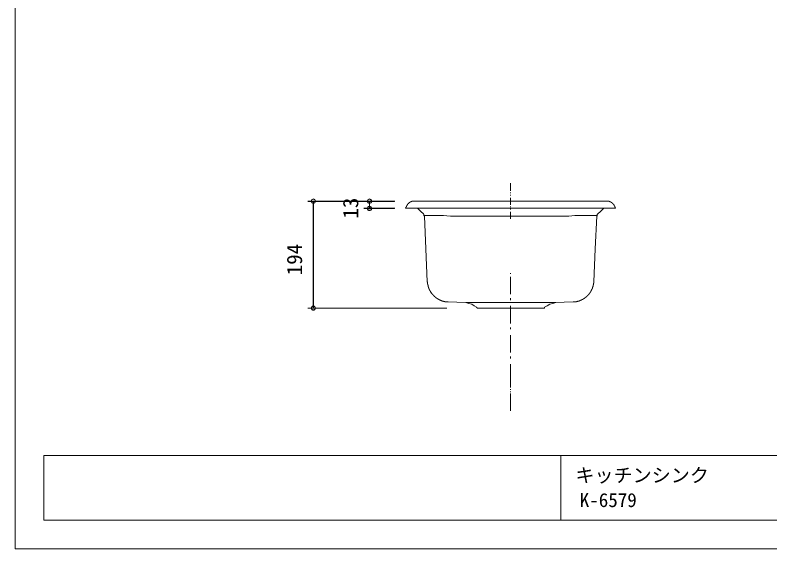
# Model space of a CAD drawing. Units: millimetres, scale not verified. Extents: x -1392 to 1350, y -947 to 991.
# Drawn here: x -1392 to -21, y -947 to 22 of the extents above; entities that cross this region are included whole.
import ezdxf
from ezdxf.enums import TextEntityAlignment as Align

# ---------------------------------------------------------------- set-up
doc = ezdxf.new("R2010")
doc.units = ezdxf.units.MM
doc.header["$LTSCALE"] = 10
for name, color, linetype, lineweight in [('0-1_レイヤー_1', 7, 'Continuous', 18), ('0-7', 7, 'Continuous', 5), ('F-0', 7, 'Continuous', 5)]:
    doc.layers.add(name, color=color, linetype=linetype, lineweight=lineweight)
doc.styles.add('ＭＳ ゴシック', font='')
doc.styles.get('ＭＳ ゴシック').set_extended_font_data('MS Gothic')

msp = doc.modelspace()

# ---------------------------------------------------------------- linework, layer by layer
at = {"layer": '0-1_レイヤー_1'}
for points in [[(-491.7, -284.38), (-491.7, -283.95), (-491.7, -283.53)], [(-491.7, -297.5), (-491.7, -291.15), (-491.7, -284.8)], [(-491.7, -301.73), (-491.7, -301.1), (-491.7, -300.46)], [(-491.7, -305.97), (-491.7, -305.33), (-491.7, -304.69)], [(-491.7, -322.9), (-491.7, -316.55), (-491.7, -310.2)], [(-681.57, -327.13), (-681.78, -327.13), (-681.78, -327.34), (-681.78, -327.55), (-681.78, -327.76), (-681.78, -327.98), (-681.78, -328.19), (-681.78, -328.4), (-681.99, -328.4), (-682.2, -328.4), (-682.2, -328.61), (-682.2, -328.82)], [(-301.2, -328.82), (-491.7, -328.82), (-682.2, -328.82)], [(-678.39, -321.2), (-678.39, -321.42), (-678.39, -321.63), (-678.6, -321.63), (-678.81, -321.63), (-678.81, -321.84), (-678.81, -322.05), (-678.81, -322.26), (-678.81, -322.47), (-679.03, -322.47), (-679.24, -322.47), (-679.24, -322.68), (-679.24, -322.9), (-679.45, -322.9), (-679.66, -322.9), (-679.66, -323.11), (-679.66, -323.32), (-679.66, -323.53), (-679.66, -323.75), (-679.87, -323.75), (-680.08, -323.75), (-680.08, -323.96), (-680.08, -324.17), (-680.3, -324.38), (-680.51, -324.59), (-680.51, -324.8), (-680.51, -325.01), (-680.72, -325.23), (-680.93, -325.44), (-680.93, -325.65), (-680.93, -325.86), (-680.93, -326.07), (-680.93, -326.28), (-681.14, -326.28), (-681.35, -326.28), (-681.35, -326.5), (-681.35, -326.71), (-681.35, -326.92), (-681.35, -327.13), (-681.57, -327.13)], [(-673.73, -317.61), (-673.73, -317.82), (-673.95, -317.82), (-674.16, -317.82), (-674.37, -317.82), (-674.58, -317.82), (-674.58, -318.03), (-674.58, -318.24), (-674.79, -318.24), (-675, -318.24), (-675, -318.45), (-675, -318.66), (-675.22, -318.66), (-675.43, -318.66), (-675.64, -318.66), (-675.85, -318.66), (-675.85, -318.87), (-675.85, -319.09), (-676.06, -319.09), (-676.27, -319.09), (-676.27, -319.3), (-676.27, -319.51), (-676.49, -319.51), (-676.7, -319.51), (-676.7, -319.72), (-676.7, -319.94), (-676.91, -319.94), (-677.12, -319.94), (-677.12, -320.15), (-677.12, -320.36), (-677.33, -320.36), (-677.55, -320.36), (-677.55, -320.57), (-677.55, -320.78), (-677.76, -320.78), (-677.97, -320.78), (-677.97, -320.99), (-677.97, -321.2), (-678.18, -321.2), (-678.39, -321.2)], [(-667.38, -315.7), (-667.6, -315.7), (-667.81, -315.7), (-668.02, -315.7), (-668.23, -315.7), (-668.44, -315.7), (-668.66, -315.7), (-668.66, -315.91), (-668.66, -316.13), (-668.87, -316.13), (-669.08, -316.13), (-669.29, -316.13), (-669.5, -316.13), (-669.71, -316.13), (-669.92, -316.13), (-670.14, -316.13), (-670.35, -316.13), (-670.56, -316.13), (-670.77, -316.13), (-670.77, -316.34), (-670.77, -316.55), (-670.98, -316.55), (-671.19, -316.55), (-671.41, -316.55), (-671.62, -316.55), (-671.83, -316.55), (-672.04, -316.55), (-672.04, -316.76), (-672.04, -316.97), (-672.25, -316.97), (-672.46, -316.97), (-672.68, -316.97), (-672.89, -316.97), (-672.89, -317.18), (-672.89, -317.39), (-673.1, -317.39), (-673.31, -317.39), (-673.52, -317.39), (-673.73, -317.39), (-673.73, -317.61)], [(-667.38, -315.7), (-491.49, -315.7), (-315.59, -315.7)], [(-659.77, -330.1), (-660.82, -329.46), (-661.88, -328.82), (-662.94, -328.82), (-664, -328.82)], [(-491.7, -327.13), (-491.7, -326.5), (-491.7, -325.86)], [(-335.07, -343.22), (-334.64, -342.58), (-334.22, -341.95), (-334.22, -340.89), (-334.22, -339.83), (-333.59, -339.41), (-332.95, -338.98), (-328.08, -334.54), (-323.21, -330.1), (-322.16, -329.46), (-321.1, -328.82), (-320.04, -328.82), (-318.98, -328.82)], [(-315.59, -315.7), (-315.38, -315.7), (-315.17, -315.7), (-314.96, -315.7), (-314.75, -315.7), (-314.54, -315.91), (-314.32, -316.13), (-314.11, -316.13), (-313.9, -316.13), (-313.69, -316.13), (-313.48, -316.13), (-313.27, -316.13), (-313.05, -316.13), (-312.84, -316.13), (-312.63, -316.13), (-312.42, -316.34), (-312.21, -316.55), (-312, -316.55), (-311.78, -316.55), (-311.57, -316.55), (-311.36, -316.55), (-311.36, -316.76), (-311.36, -316.97), (-311.15, -316.97), (-310.94, -316.97), (-310.73, -316.97), (-310.52, -316.97), (-310.3, -316.97), (-310.09, -316.97), (-310.09, -317.18), (-310.09, -317.39), (-309.88, -317.39), (-309.67, -317.39), (-309.46, -317.61), (-309.24, -317.82), (-309.03, -317.82), (-308.82, -317.82), (-308.82, -318.03), (-308.82, -318.24), (-308.61, -318.24)], [(-308.61, -318.24), (-308.4, -318.24), (-308.19, -318.24), (-307.97, -318.24), (-307.97, -318.45), (-307.97, -318.66), (-307.76, -318.66), (-307.55, -318.66), (-307.55, -318.87), (-307.55, -319.09), (-307.34, -319.09), (-307.13, -319.09), (-307.13, -319.3), (-307.13, -319.51), (-306.92, -319.51), (-306.7, -319.51), (-306.49, -319.72), (-306.28, -319.94), (-306.07, -320.15), (-305.86, -320.36), (-305.86, -320.57), (-305.86, -320.78), (-305.65, -320.78), (-305.43, -320.78), (-305.43, -320.99), (-305.43, -321.2), (-305.22, -321.2), (-305.01, -321.2), (-305.01, -321.42), (-305.01, -321.63), (-304.8, -321.63), (-304.59, -321.63), (-304.59, -321.84), (-304.59, -322.05), (-304.38, -322.05), (-304.16, -322.05), (-304.16, -322.26), (-304.16, -322.47), (-303.95, -322.68), (-303.74, -322.9)], [(-303.74, -322.9), (-303.74, -323.11), (-303.74, -323.32), (-303.53, -323.32), (-303.32, -323.32), (-303.32, -323.53), (-303.32, -323.75), (-303.32, -323.96), (-303.32, -324.17), (-303.11, -324.17), (-302.89, -324.17), (-302.89, -324.38), (-302.89, -324.59), (-302.68, -324.8), (-302.47, -325.01), (-302.47, -325.23), (-302.47, -325.44), (-302.47, -325.65), (-302.47, -325.86), (-302.26, -325.86), (-302.05, -325.86), (-302.05, -326.07), (-302.05, -326.28), (-302.05, -326.5), (-302.05, -326.71), (-301.84, -326.71), (-301.63, -326.71), (-301.63, -326.92), (-301.63, -327.13), (-301.63, -327.34), (-301.63, -327.55), (-301.63, -327.76), (-301.63, -327.98), (-301.41, -327.98), (-301.2, -327.98), (-301.2, -328.19), (-301.2, -328.4), (-301.2, -328.61), (-301.2, -328.82)], [(-650.03, -338.98), (-654.9, -334.54), (-659.77, -330.1)], [(-647.91, -343.22), (-648.55, -342.58), (-649.18, -341.95), (-649.18, -340.89), (-649.18, -339.83), (-649.61, -339.41), (-650.03, -338.98)], [(-642.83, -462.17), (-645.37, -402.69), (-647.91, -343.22), (-647.91, -342.58), (-647.91, -341.95)], [(-647.91, -341.95), (-646.85, -341.95), (-645.8, -341.95)], [(-645.8, -341.95), (-644.31, -341.95), (-642.83, -341.95)], [(-642.83, -341.95), (-640.5, -341.95), (-638.17, -341.95)], [(-638.17, -341.95), (-635.64, -341.95), (-633.09, -341.95)], [(-633.09, -341.95), (-629.28, -341.95), (-625.47, -341.95)], [(-625.47, -341.95), (-619.55, -341.95), (-613.62, -341.95), (-607.27, -342.58), (-600.92, -343.22)], [(-491.7, -331.36), (-491.7, -330.73), (-491.7, -330.1)], [(-491.7, -348.3), (-491.7, -341.95), (-491.7, -335.6)], [(-385.87, -343.22), (-380.36, -342.58), (-374.86, -341.95), (-369.99, -341.95), (-365.13, -341.95)], [(-365.13, -341.95), (-358.14, -341.95), (-351.16, -341.95)], [(-351.16, -341.95), (-349.67, -341.95), (-348.19, -341.95)], [(-348.19, -341.95), (-345.44, -341.95), (-342.69, -341.95)], [(-342.69, -341.95), (-340.57, -341.95), (-338.45, -341.95)], [(-340.57, -462.17), (-337.82, -402.69), (-335.07, -343.22), (-335.07, -342.58), (-335.07, -341.95)], [(-338.45, -341.95), (-337.4, -341.95), (-336.34, -341.95)], [(-335.07, -341.95), (-336.13, -341.95), (-337.18, -341.95)], [(-600.92, -343.22), (-599.23, -343.22), (-597.53, -343.22)], [(-597.53, -343.22), (-491.7, -343.22), (-385.87, -343.22)], [(-491.7, -447.78), (-491.7, -447.36), (-491.7, -446.94)], [(-642.83, -462.17), (-642.83, -462.38), (-642.83, -462.6), (-642.62, -462.81), (-642.41, -463.02), (-642.41, -463.23), (-642.41, -463.44), (-642.41, -463.66), (-642.41, -463.87), (-642.41, -464.08), (-642.41, -464.29), (-642.41, -464.51), (-642.41, -464.72), (-642.41, -464.93), (-642.41, -465.14), (-642.41, -465.35), (-642.41, -465.56), (-642.41, -465.77), (-642.41, -465.98), (-642.41, -466.19), (-642.41, -466.41), (-642.2, -466.41), (-641.98, -466.41), (-641.98, -466.62), (-641.98, -466.83), (-641.98, -467.04), (-641.98, -467.25), (-641.98, -467.47), (-641.98, -467.68), (-641.98, -467.89), (-641.98, -468.1), (-641.98, -468.32), (-641.98, -468.53), (-641.77, -468.53), (-641.56, -468.53), (-641.56, -468.74), (-641.56, -468.95), (-641.56, -469.16), (-641.56, -469.37), (-641.56, -469.58)], [(-491.7, -485.03), (-491.7, -469.16), (-491.7, -453.28)], [(-340.57, -462.17), (-340.57, -462.38), (-340.57, -462.6), (-340.57, -462.81), (-340.57, -463.02), (-340.57, -463.23), (-340.57, -463.44), (-340.57, -463.66), (-340.57, -463.87), (-340.57, -464.08), (-340.57, -464.29), (-340.57, -464.51), (-340.57, -464.72), (-340.78, -464.72), (-340.99, -464.72), (-340.99, -464.93), (-340.99, -465.14), (-340.99, -465.35), (-340.99, -465.56), (-340.99, -465.77), (-340.99, -465.98), (-340.99, -466.19), (-340.99, -466.41), (-340.99, -466.62), (-340.99, -466.83), (-340.99, -467.04), (-340.99, -467.25), (-340.99, -467.47), (-340.99, -467.68), (-341.21, -467.68), (-341.42, -467.68), (-341.42, -467.89), (-341.42, -468.1), (-341.42, -468.32), (-341.42, -468.53), (-341.42, -468.74), (-341.42, -468.95), (-341.42, -469.16), (-341.42, -469.37), (-341.63, -469.37)], [(-641.56, -469.58), (-641.56, -469.79), (-641.56, -470), (-641.56, -470.22), (-641.35, -470.22), (-641.14, -470.22), (-641.14, -470.43), (-641.14, -470.64), (-641.14, -470.85), (-641.14, -471.07), (-641.14, -471.28), (-641.14, -471.49), (-640.93, -471.7), (-640.71, -471.91), (-640.71, -472.12), (-640.71, -472.33), (-640.71, -472.55), (-640.71, -472.76), (-640.71, -472.97), (-640.71, -473.18), (-640.5, -473.18), (-640.29, -473.18), (-640.29, -473.39), (-640.29, -473.6), (-640.29, -473.81), (-640.29, -474.03), (-640.08, -474.03), (-639.87, -474.03), (-639.87, -474.24), (-639.87, -474.45), (-639.87, -474.66), (-639.87, -474.88), (-639.87, -475.09), (-639.87, -475.3), (-639.66, -475.3), (-639.44, -475.3), (-639.44, -475.51), (-639.44, -475.72), (-639.44, -475.93), (-639.44, -476.14)], [(-639.44, -476.14), (-639.23, -476.14), (-639.02, -476.14), (-639.02, -476.36), (-639.02, -476.57), (-639.02, -476.78), (-639.02, -476.99), (-638.81, -477.2), (-638.6, -477.41), (-638.6, -477.62), (-638.6, -477.84), (-638.39, -477.84), (-638.17, -477.84), (-638.17, -478.05), (-638.17, -478.26), (-638.17, -478.47), (-638.17, -478.69), (-637.96, -478.9), (-637.75, -479.11), (-637.75, -479.32), (-637.75, -479.53), (-637.54, -479.53), (-637.33, -479.53), (-637.33, -479.74), (-637.33, -479.95), (-637.12, -480.17), (-636.91, -480.38), (-636.91, -480.59), (-636.91, -480.8), (-636.69, -481.01), (-636.48, -481.22), (-636.27, -481.43), (-636.06, -481.65), (-636.06, -481.86), (-636.06, -482.07), (-635.85, -482.07), (-635.63, -482.07), (-635.63, -482.28), (-635.63, -482.5), (-635.63, -482.71)], [(-343.96, -476.14), (-343.96, -476.36), (-343.96, -476.57), (-344.17, -476.57), (-344.38, -476.57), (-344.38, -476.78), (-344.38, -476.99), (-344.38, -477.2), (-344.38, -477.41), (-344.59, -477.41), (-344.8, -477.41), (-344.8, -477.62), (-344.8, -477.84), (-344.8, -478.05), (-344.8, -478.26), (-345.02, -478.26), (-345.23, -478.26), (-345.23, -478.47), (-345.23, -478.69), (-345.23, -478.9), (-345.23, -479.11), (-345.44, -479.11), (-345.65, -479.11), (-345.65, -479.32), (-345.65, -479.53), (-345.65, -479.74), (-345.65, -479.95), (-345.86, -479.95), (-346.07, -479.95), (-346.07, -480.17), (-346.07, -480.38), (-346.29, -480.59), (-346.5, -480.8), (-346.5, -481.01), (-346.5, -481.22), (-346.71, -481.22), (-346.92, -481.22), (-346.92, -481.43), (-346.92, -481.65), (-347.13, -481.86)], [(-341.63, -469.37), (-341.84, -469.37), (-341.84, -469.58), (-341.84, -469.79), (-341.84, -470), (-341.84, -470.22), (-341.84, -470.43), (-341.84, -470.64), (-342.05, -470.85), (-342.27, -471.07), (-342.27, -471.28), (-342.27, -471.49), (-342.27, -471.7), (-342.27, -471.91), (-342.27, -472.12), (-342.27, -472.33), (-342.48, -472.33), (-342.69, -472.33), (-342.69, -472.55), (-342.69, -472.76), (-342.69, -472.97), (-342.69, -473.18), (-342.69, -473.39), (-342.69, -473.6), (-342.9, -473.6), (-343.11, -473.6), (-343.11, -473.81), (-343.11, -474.03), (-343.11, -474.24), (-343.11, -474.45), (-343.32, -474.66), (-343.53, -474.88), (-343.53, -475.09), (-343.53, -475.3), (-343.53, -475.51), (-343.53, -475.72), (-343.75, -475.72), (-343.96, -475.72), (-343.96, -475.93), (-343.96, -476.14)], [(-635.63, -482.71), (-635.63, -482.92), (-635.42, -482.92), (-635.21, -482.92), (-635.21, -483.13), (-635.21, -483.34), (-635, -483.34), (-634.79, -483.34), (-634.79, -483.55), (-634.79, -483.76), (-634.58, -483.98), (-634.36, -484.19), (-634.15, -484.4), (-633.94, -484.61), (-633.94, -484.82), (-633.94, -485.03), (-633.73, -485.03), (-633.52, -485.03), (-633.52, -485.25), (-633.52, -485.46), (-633.31, -485.46), (-633.09, -485.46), (-633.09, -485.67), (-633.09, -485.88), (-632.88, -485.88), (-632.67, -485.88), (-632.67, -486.09), (-632.67, -486.3), (-632.46, -486.3), (-632.25, -486.3), (-632.25, -486.51), (-632.25, -486.73), (-632.04, -486.73), (-631.82, -486.73), (-631.82, -486.94), (-631.82, -487.15), (-631.61, -487.15), (-631.4, -487.15), (-631.4, -487.36), (-631.4, -487.57)], [(-631.4, -487.57), (-631.19, -487.57), (-630.98, -487.57), (-630.98, -487.79), (-630.98, -488), (-630.77, -488), (-630.55, -488), (-630.55, -488.21), (-630.55, -488.42), (-630.34, -488.42), (-630.13, -488.42), (-630.13, -488.64), (-630.13, -488.85), (-629.92, -488.85), (-629.71, -488.85), (-629.71, -489.06), (-629.71, -489.27), (-629.5, -489.27), (-629.28, -489.27), (-629.28, -489.48), (-629.28, -489.69), (-629.07, -489.69), (-628.86, -489.69), (-628.86, -489.9), (-628.86, -490.11), (-628.65, -490.11), (-628.44, -490.11), (-628.44, -490.32), (-628.44, -490.54), (-628.23, -490.54), (-628.02, -490.54), (-627.8, -490.75), (-627.59, -490.96), (-627.38, -490.96), (-627.17, -490.96), (-627.17, -491.17), (-627.17, -491.38), (-626.96, -491.38), (-626.74, -491.38), (-626.74, -491.6)], [(-626.74, -491.6), (-626.74, -491.81), (-626.53, -491.81), (-626.32, -491.81), (-626.11, -492.02), (-625.9, -492.23), (-625.69, -492.23), (-625.47, -492.23), (-625.47, -492.45), (-625.47, -492.66), (-625.26, -492.66), (-625.05, -492.66), (-624.84, -492.87), (-624.63, -493.08), (-624.42, -493.08), (-624.2, -493.08), (-624.2, -493.29), (-624.2, -493.5), (-623.99, -493.5), (-623.78, -493.5), (-623.57, -493.5), (-623.36, -493.5), (-623.36, -493.71), (-623.36, -493.92), (-623.15, -493.92), (-622.93, -493.92), (-622.72, -494.13), (-622.51, -494.35), (-622.3, -494.35), (-622.09, -494.35), (-622.09, -494.56), (-622.09, -494.77), (-621.88, -494.77), (-621.66, -494.77), (-621.45, -494.77), (-621.24, -494.77), (-621.03, -494.98), (-620.82, -495.19), (-620.61, -495.19), (-620.39, -495.19)], [(-491.7, -495.62), (-491.7, -493.93), (-491.7, -492.23)], [(-357.08, -492.02), (-357.08, -492.23), (-357.29, -492.23), (-357.5, -492.23), (-357.72, -492.45), (-357.93, -492.66), (-358.14, -492.66), (-358.35, -492.66), (-358.35, -492.87), (-358.35, -493.08), (-358.56, -493.08), (-358.77, -493.08), (-358.99, -493.29), (-359.2, -493.5), (-359.41, -493.5), (-359.62, -493.5), (-359.83, -493.71), (-360.05, -493.92), (-360.26, -493.92), (-360.47, -493.92), (-360.47, -494.13), (-360.47, -494.35), (-360.68, -494.35), (-360.89, -494.35), (-361.1, -494.35), (-361.31, -494.35), (-361.31, -494.56), (-361.31, -494.77), (-361.53, -494.77), (-361.74, -494.77), (-361.95, -494.77), (-362.16, -494.77), (-362.16, -494.98), (-362.16, -495.19), (-362.37, -495.19), (-362.58, -495.19), (-362.8, -495.41), (-363.01, -495.62), (-363.22, -495.62), (-363.43, -495.62)], [(-351.16, -487.15), (-351.37, -487.15), (-351.58, -487.15), (-351.58, -487.36), (-351.58, -487.57), (-351.79, -487.57), (-352, -487.57), (-352, -487.79), (-352, -488), (-352.21, -488), (-352.42, -488), (-352.42, -488.21), (-352.42, -488.42), (-352.64, -488.42), (-352.85, -488.42), (-353.06, -488.64), (-353.27, -488.85), (-353.48, -489.06), (-353.69, -489.27), (-353.91, -489.48), (-354.12, -489.69), (-354.33, -489.9), (-354.54, -490.11), (-354.75, -490.11), (-354.96, -490.11), (-354.96, -490.32), (-354.96, -490.54), (-355.18, -490.54), (-355.39, -490.54), (-355.39, -490.75), (-355.39, -490.96), (-355.6, -490.96), (-355.81, -490.96), (-356.02, -491.17), (-356.23, -491.38), (-356.45, -491.6), (-356.66, -491.81), (-356.87, -491.81), (-357.08, -491.81), (-357.08, -492.02)], [(-347.13, -481.86), (-347.34, -482.07), (-347.34, -482.28), (-347.34, -482.5), (-347.56, -482.5), (-347.77, -482.5), (-347.77, -482.71), (-347.77, -482.92), (-347.98, -482.92), (-348.19, -482.92), (-348.19, -483.13), (-348.19, -483.34), (-348.19, -483.55), (-348.19, -483.76), (-348.4, -483.76), (-348.61, -483.76), (-348.61, -483.98), (-348.61, -484.19), (-348.83, -484.19), (-349.04, -484.19), (-349.04, -484.4), (-349.04, -484.61), (-349.25, -484.61), (-349.46, -484.61), (-349.46, -484.82), (-349.46, -485.03), (-349.67, -485.25), (-349.88, -485.46), (-350.1, -485.67), (-350.31, -485.88), (-350.31, -486.09), (-350.31, -486.3), (-350.52, -486.3), (-350.73, -486.3), (-350.73, -486.51), (-350.73, -486.73), (-350.94, -486.73), (-351.16, -486.73), (-351.16, -486.94), (-351.16, -487.15)], [(-620.39, -495.19), (-620.39, -495.41), (-620.39, -495.62), (-620.18, -495.62), (-619.97, -495.62), (-619.76, -495.62), (-619.55, -495.62), (-619.34, -495.83), (-619.13, -496.04), (-618.91, -496.04), (-618.7, -496.04), (-618.49, -496.26), (-618.28, -496.47), (-618.07, -496.47), (-617.85, -496.47), (-617.64, -496.47), (-617.43, -496.47), (-617.22, -496.68), (-617.01, -496.89), (-616.8, -496.89), (-616.58, -496.89), (-616.37, -496.89), (-616.16, -496.89), (-616.16, -497.1), (-616.16, -497.31), (-615.95, -497.31), (-615.74, -497.31), (-615.53, -497.31), (-615.31, -497.31), (-615.1, -497.31), (-614.89, -497.31), (-614.68, -497.52), (-614.47, -497.73), (-614.26, -497.73), (-614.05, -497.73), (-613.83, -497.73), (-613.62, -497.73), (-613.41, -497.73), (-613.2, -497.73), (-613.2, -497.94)], [(-613.2, -497.94), (-613.2, -498.16), (-612.99, -498.16), (-612.77, -498.16), (-612.56, -498.16), (-612.35, -498.16), (-612.14, -498.16), (-611.93, -498.16), (-611.72, -498.16), (-611.5, -498.16), (-611.29, -498.37), (-611.08, -498.58), (-610.87, -498.58), (-610.66, -498.58), (-610.45, -498.58), (-610.23, -498.58), (-610.02, -498.58), (-609.81, -498.58), (-609.6, -498.58), (-609.39, -498.58), (-609.18, -498.58), (-608.96, -498.58), (-608.75, -498.58), (-608.54, -498.58), (-608.54, -498.79), (-608.54, -499), (-608.33, -499), (-608.12, -499), (-607.91, -499), (-607.69, -499), (-607.48, -499), (-607.27, -499), (-607.06, -499), (-606.85, -499), (-606.64, -499), (-606.42, -499), (-606.21, -499), (-606, -499), (-605.79, -499), (-605.58, -499)], [(-605.58, -499), (-605.37, -499), (-605.16, -499)], [(-572.98, -500.28), (-589.07, -499.64), (-605.16, -499)], [(-572.98, -500.28), (-491.07, -500.28), (-409.15, -500.28)], [(-553.51, -508.74), (-557.74, -505.99), (-561.97, -503.24), (-567.48, -501.76), (-572.98, -500.28)], [(-491.7, -537.95), (-491.7, -522.08), (-491.7, -506.2)], [(-409.15, -500.28), (-414.65, -501.76), (-420.16, -503.24), (-425.03, -505.99), (-429.89, -508.74)], [(-410.42, -500.28), (-394.33, -499.64), (-378.25, -499)], [(-377.4, -499), (-377.61, -499), (-377.82, -499), (-378.04, -499), (-378.25, -499)], [(-369.57, -497.73), (-369.78, -497.73), (-369.99, -497.94), (-370.2, -498.16), (-370.42, -498.16), (-370.63, -498.16), (-370.84, -498.16), (-371.05, -498.16), (-371.26, -498.16), (-371.47, -498.16), (-371.69, -498.16), (-371.9, -498.16), (-371.9, -498.37), (-371.9, -498.58), (-372.11, -498.58), (-372.32, -498.58), (-372.53, -498.58), (-372.74, -498.58), (-372.96, -498.58), (-373.17, -498.58), (-373.38, -498.58), (-373.59, -498.58), (-373.8, -498.58), (-374.02, -498.58), (-374.23, -498.58), (-374.44, -498.58), (-374.65, -498.79), (-374.86, -499), (-375.07, -499), (-375.28, -499), (-375.5, -499), (-375.71, -499), (-375.92, -499), (-376.13, -499), (-376.34, -499), (-376.55, -499), (-376.77, -499), (-376.98, -499), (-377.19, -499), (-377.4, -499)], [(-363.43, -495.62), (-363.64, -495.62), (-363.85, -495.62), (-363.85, -495.83), (-363.85, -496.04), (-364.07, -496.04), (-364.28, -496.04), (-364.49, -496.04), (-364.7, -496.04), (-364.7, -496.26), (-364.7, -496.47), (-364.91, -496.47), (-365.13, -496.47), (-365.34, -496.47), (-365.55, -496.47), (-365.76, -496.47), (-365.97, -496.47), (-365.97, -496.68), (-365.97, -496.89), (-366.18, -496.89), (-366.39, -496.89), (-366.61, -496.89), (-366.82, -496.89), (-367.03, -496.89), (-367.24, -496.89), (-367.24, -497.1), (-367.24, -497.31), (-367.45, -497.31), (-367.66, -497.31), (-367.88, -497.31), (-368.09, -497.31), (-368.3, -497.31), (-368.51, -497.31), (-368.51, -497.52), (-368.51, -497.73), (-368.72, -497.73), (-368.93, -497.73), (-369.15, -497.73), (-369.36, -497.73), (-369.57, -497.73)], [(-553.51, -508.74), (-552.87, -509.37), (-552.24, -510.01)], [(-552.24, -510.01), (-491.49, -510.01), (-430.74, -510.01)], [(-430.74, -510.01), (-430.32, -510.01), (-429.89, -510.01), (-429.89, -509.37), (-429.89, -508.74)], [(-491.7, -548.53), (-491.7, -546.84), (-491.7, -545.15)], [(-491.7, -590.87), (-491.7, -574.99), (-491.7, -559.12)], [(-491.7, -601.45), (-491.7, -599.76), (-491.7, -598.07)], [(-491.7, -612.88), (-491.7, -612.46), (-491.7, -612.03)], [(-491.7, -643.78), (-491.7, -627.91), (-491.7, -612.03)], [(-491.7, -628.97), (-491.7, -622.62), (-491.7, -616.27)], [(-491.7, -633.2), (-491.7, -632.56), (-491.7, -631.93)], [(-491.7, -637.44), (-491.7, -636.8), (-491.7, -636.16)], [(-491.7, -654.37), (-491.7, -648.02), (-491.7, -641.67)], [(-491.7, -654.37), (-491.7, -652.68), (-491.7, -650.98)], [(-491.7, -658.6), (-491.7, -657.97), (-491.7, -657.33)], [(-491.7, -662.83), (-491.7, -662.2), (-491.7, -661.57)], [(-491.7, -696.7), (-491.7, -680.83), (-491.7, -664.95)], [(-491.7, -679.77), (-491.7, -673.42), (-491.7, -667.07)]]:
    msp.add_lwpolyline(points, dxfattribs=at)
at = {"layer": '0-1_レイヤー_1', "color": 5}
for points in [[(-846.03, -315.7), (-847.14, -313.01), (-849.84, -311.89), (-852.54, -313.01), (-853.65, -315.7), (-852.54, -318.39), (-849.84, -319.51), (-847.14, -318.39)], [(-744.01, -315.7), (-745.12, -313.01), (-747.82, -311.89), (-750.52, -313.01), (-751.63, -315.7), (-750.52, -318.39), (-747.82, -319.51), (-745.12, -318.39)], [(-744.01, -328.82), (-745.12, -326.13), (-747.82, -325.01), (-750.52, -326.13), (-751.63, -328.82), (-750.52, -331.51), (-747.82, -332.63), (-745.12, -331.51)], [(-846.03, -509.8), (-847.14, -507.26), (-849.84, -506.2), (-852.54, -507.26), (-853.65, -509.8), (-852.54, -512.34), (-849.84, -513.4), (-847.14, -512.34)]]:
    msp.add_lwpolyline(points, close=True, dxfattribs=at)
for points in [[(-702.1, -315.7), (-781.05, -315.7), (-860, -315.7)], [(-849.84, -315.7), (-849.84, -412.86), (-849.84, -510.01)], [(-702.1, -315.7), (-730.04, -315.7), (-757.98, -315.7)], [(-702.1, -328.82), (-730.04, -328.82), (-757.98, -328.82)], [(-747.82, -315.7), (-747.82, -322.26), (-747.82, -328.82)], [(-607.69, -510.01), (-733.85, -510.01), (-860, -510.01)]]:
    msp.add_lwpolyline(points, dxfattribs=at)
at = {"layer": '0-7'}
for p, q in [((-702.2, -316.39), (-859.95, -316.39)), ((-849.95, -316.39), (-849.95, -510.39)), ((-702.2, -316.39), (-757.95, -316.39)), ((-747.95, -316.39), (-747.95, -329.39)), ((-702.2, -329.39), (-757.95, -329.39)), ((-607.95, -510.39), (-859.95, -510.39))]:
    msp.add_line(p, q, dxfattribs=at)
for centre in [(-849.95, -316.39), (-747.95, -316.39), (-747.95, -329.39), (-849.95, -510.39)]:
    msp.add_circle(centre, 3.75, dxfattribs=at)
at = {"layer": 'F-0'}
for p, q in [((-1339.08, -777.82), (1297.56, -777.82)), ((-1339.08, -777.82), (-1339.08, -895.37)), ((-400.44, -777.82), (-400.44, -895.37)), ((-1339.08, -895.37), (1297.56, -895.37))]:
    msp.add_line(p, q, dxfattribs=at)
msp.add_lwpolyline([(-1391.5, 991.14), (1350.16, 991.14), (1350.16, -947.41), (-1391.5, -947.41)], close=True, dxfattribs=at)

# ---------------------------------------------------------------- texts
at = {"layer": '0-7', "style": 'ＭＳ ゴシック'}
for s, p in [('13', (-759.87, -347.59)), ('194', (-861.87, -450.43))]:
    msp.add_text(s, height=27.86, rotation=90, dxfattribs=at).set_placement(p, align=Align.BOTTOM_LEFT)
at = {"layer": 'F-0', "style": 'ＭＳ ゴシック'}
for s, p in [('キッチンシンク', (-373.85, -833.98)), ('K-6579', (-366.01, -879.08))]:
    msp.add_text(s, height=25.38, dxfattribs=at).set_placement(p, align=Align.BOTTOM_LEFT)

doc.saveas('drawing.dxf')
